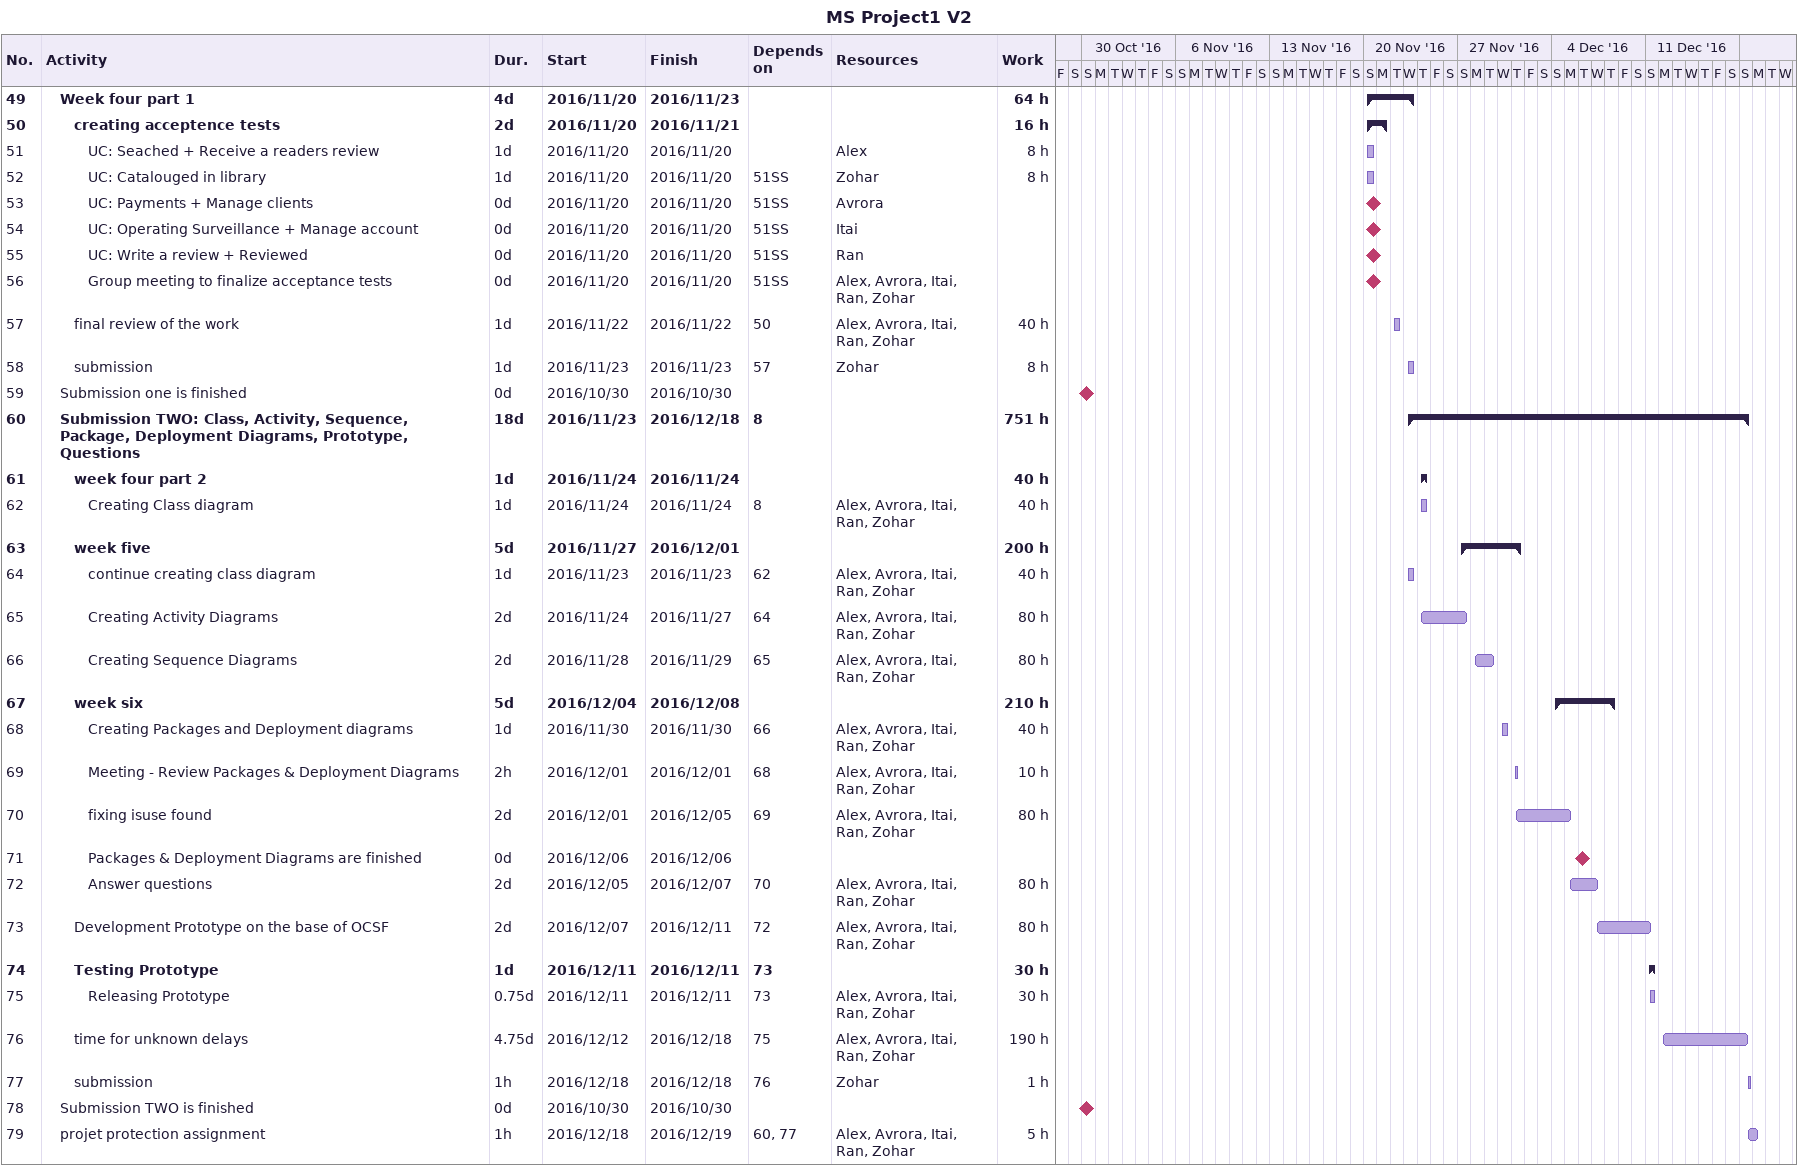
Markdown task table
MS Project1 V2

| ID | Level | Task | Duration | Start | Finish | Predecessors | Resources | Work (h) |
|---|---|---|---|---|---|---|---|---|
| 49 | 2 | **Week four part 1** | 4d | 2016-11-20 | 2016-11-23 |  |  | 64 |
| 50 | 3 | **creating acceptence tests** | 2d | 2016-11-20 | 2016-11-21 |  |  | 16 |
| 51 | 4 | UC: Seached + Receive a readers review | 1d | 2016-11-20 | 2016-11-20 |  | Alex | 8 |
| 52 | 4 | UC: Catalouged in library | 1d | 2016-11-20 | 2016-11-20 | 51SS | Zohar | 8 |
| 53 | 4 | UC: Payments + Manage clients | 0d | 2016-11-20 | 2016-11-20 | 51SS | Avrora |  |
| 54 | 4 | UC: Operating Surveillance + Manage account | 0d | 2016-11-20 | 2016-11-20 | 51SS | Itai |  |
| 55 | 4 | UC: Write a review + Reviewed | 0d | 2016-11-20 | 2016-11-20 | 51SS | Ran |  |
| 56 | 4 | Group meeting to finalize acceptance tests | 0d | 2016-11-20 | 2016-11-20 | 51SS | Alex, Avrora, Itai, Ran, Zohar |  |
| 57 | 3 | final review of the work | 1d | 2016-11-22 | 2016-11-22 | 50 | Alex, Avrora, Itai, Ran, Zohar | 40 |
| 58 | 3 | submission | 1d | 2016-11-23 | 2016-11-23 | 57 | Zohar | 8 |
| 59 | 2 | Submission one is finished | 0d | 2016-10-30 | 2016-10-30 |  |  |  |
| 60 | 2 | **Submission TWO: Class, Activity, Sequence, Package, Deployment Diagrams, Prototype, Questions** | 18d | 2016-11-23 | 2016-12-18 | 8 |  | 751 |
| 61 | 3 | **week four part 2** | 1d | 2016-11-24 | 2016-11-24 |  |  | 40 |
| 62 | 4 | Creating Class diagram | 1d | 2016-11-24 | 2016-11-24 | 8 | Alex, Avrora, Itai, Ran, Zohar | 40 |
| 63 | 3 | **week five** | 5d | 2016-11-27 | 2016-12-01 |  |  | 200 |
| 64 | 4 | continue creating class diagram | 1d | 2016-11-23 | 2016-11-23 | 62 | Alex, Avrora, Itai, Ran, Zohar | 40 |
| 65 | 4 | Creating Activity Diagrams | 2d | 2016-11-24 | 2016-11-27 | 64 | Alex, Avrora, Itai, Ran, Zohar | 80 |
| 66 | 4 | Creating Sequence Diagrams | 2d | 2016-11-28 | 2016-11-29 | 65 | Alex, Avrora, Itai, Ran, Zohar | 80 |
| 67 | 3 | **week six** | 5d | 2016-12-04 | 2016-12-08 |  |  | 210 |
| 68 | 4 | Creating Packages and Deployment diagrams | 1d | 2016-11-30 | 2016-11-30 | 66 | Alex, Avrora, Itai, Ran, Zohar | 40 |
| 69 | 4 | Meeting - Review Packages & Deployment Diagrams | 2h | 2016-12-01 | 2016-12-01 | 68 | Alex, Avrora, Itai, Ran, Zohar | 10 |
| 70 | 4 | fixing isuse found | 2d | 2016-12-01 | 2016-12-05 | 69 | Alex, Avrora, Itai, Ran, Zohar | 80 |
| 71 | 4 | Packages & Deployment Diagrams are finished | 0d | 2016-12-06 | 2016-12-06 |  |  |  |
| 72 | 4 | Answer questions | 2d | 2016-12-05 | 2016-12-07 | 70 | Alex, Avrora, Itai, Ran, Zohar | 80 |
| 73 | 3 | Development Prototype on the base of OCSF | 2d | 2016-12-07 | 2016-12-11 | 72 | Alex, Avrora, Itai, Ran, Zohar | 80 |
| 74 | 3 | **Testing Prototype** | 1d | 2016-12-11 | 2016-12-11 | 73 |  | 30 |
| 75 | 4 | Releasing Prototype | 0.75d | 2016-12-11 | 2016-12-11 | 73 | Alex, Avrora, Itai, Ran, Zohar | 30 |
| 76 | 3 | time for unknown delays | 4.75d | 2016-12-12 | 2016-12-18 | 75 | Alex, Avrora, Itai, Ran, Zohar | 190 |
| 77 | 3 | submission | 1h | 2016-12-18 | 2016-12-18 | 76 | Zohar | 1 |
| 78 | 2 | Submission TWO is finished | 0d | 2016-10-30 | 2016-10-30 |  |  |  |
| 79 | 2 | projet protection assignment | 1h | 2016-12-18 | 2016-12-19 | 60, 77 | Alex, Avrora, Itai, Ran, Zohar | 5 |
